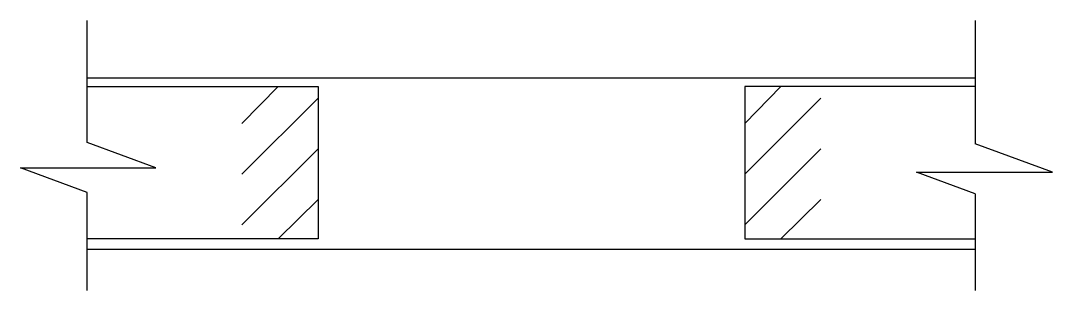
# Model space of a CAD drawing. Header units: metres. Extents: x 13294.5 to 13310.8, y 18529 to 18533.2.
import ezdxf

# ---------------------------------------------------------------- set-up
doc = ezdxf.new("R2010")
doc.units = ezdxf.units.M
doc.layers.add('PUB_DIM', color=90, linetype='Continuous')

msp = doc.modelspace()

# ---------------------------------------------------------------- linework, layer by layer
for points in [[(13295.54, 18532.21), (13299.18, 18532.21), (13299.18, 18529.81), (13295.54, 18529.81)], [(13309.54, 18532.21), (13305.91, 18532.21), (13305.91, 18529.81), (13309.54, 18529.81)]]:
    msp.add_lwpolyline(points)
at = {"layer": 'PUB_DIM'}
for p, q in [((13295.54, 18531.33), (13295.54, 18533.25)), ((13309.54, 18533.25), (13309.54, 18531.31)), ((13295.54, 18532.35), (13309.54, 18532.35)), ((13297.98, 18531.63), (13298.55, 18532.21)), ((13297.98, 18530.83), (13299.18, 18532.03)), ((13305.91, 18530.83), (13307.11, 18532.03)), ((13296.62, 18530.93), (13295.54, 18531.33)), ((13297.98, 18530.03), (13299.18, 18531.23)), ((13305.91, 18530.03), (13307.11, 18531.23)), ((13310.76, 18530.86), (13309.54, 18531.31)), ((13295.54, 18530.54), (13294.49, 18530.93)), ((13294.49, 18530.93), (13296.62, 18530.93)), ((13309.54, 18530.52), (13308.62, 18530.86)), ((13308.62, 18530.86), (13310.76, 18530.86)), ((13295.54, 18529), (13295.54, 18530.54)), ((13298.55, 18529.81), (13299.18, 18530.43)), ((13306.48, 18529.81), (13307.11, 18530.43)), ((13309.54, 18530.52), (13309.54, 18529)), ((13295.54, 18529.65), (13309.54, 18529.65))]:
    msp.add_line(p, q, dxfattribs=at)
msp.add_lwpolyline([(13305.91, 18531.63), (13306.48, 18532.21)], dxfattribs=at)

doc.saveas('drawing.dxf')
